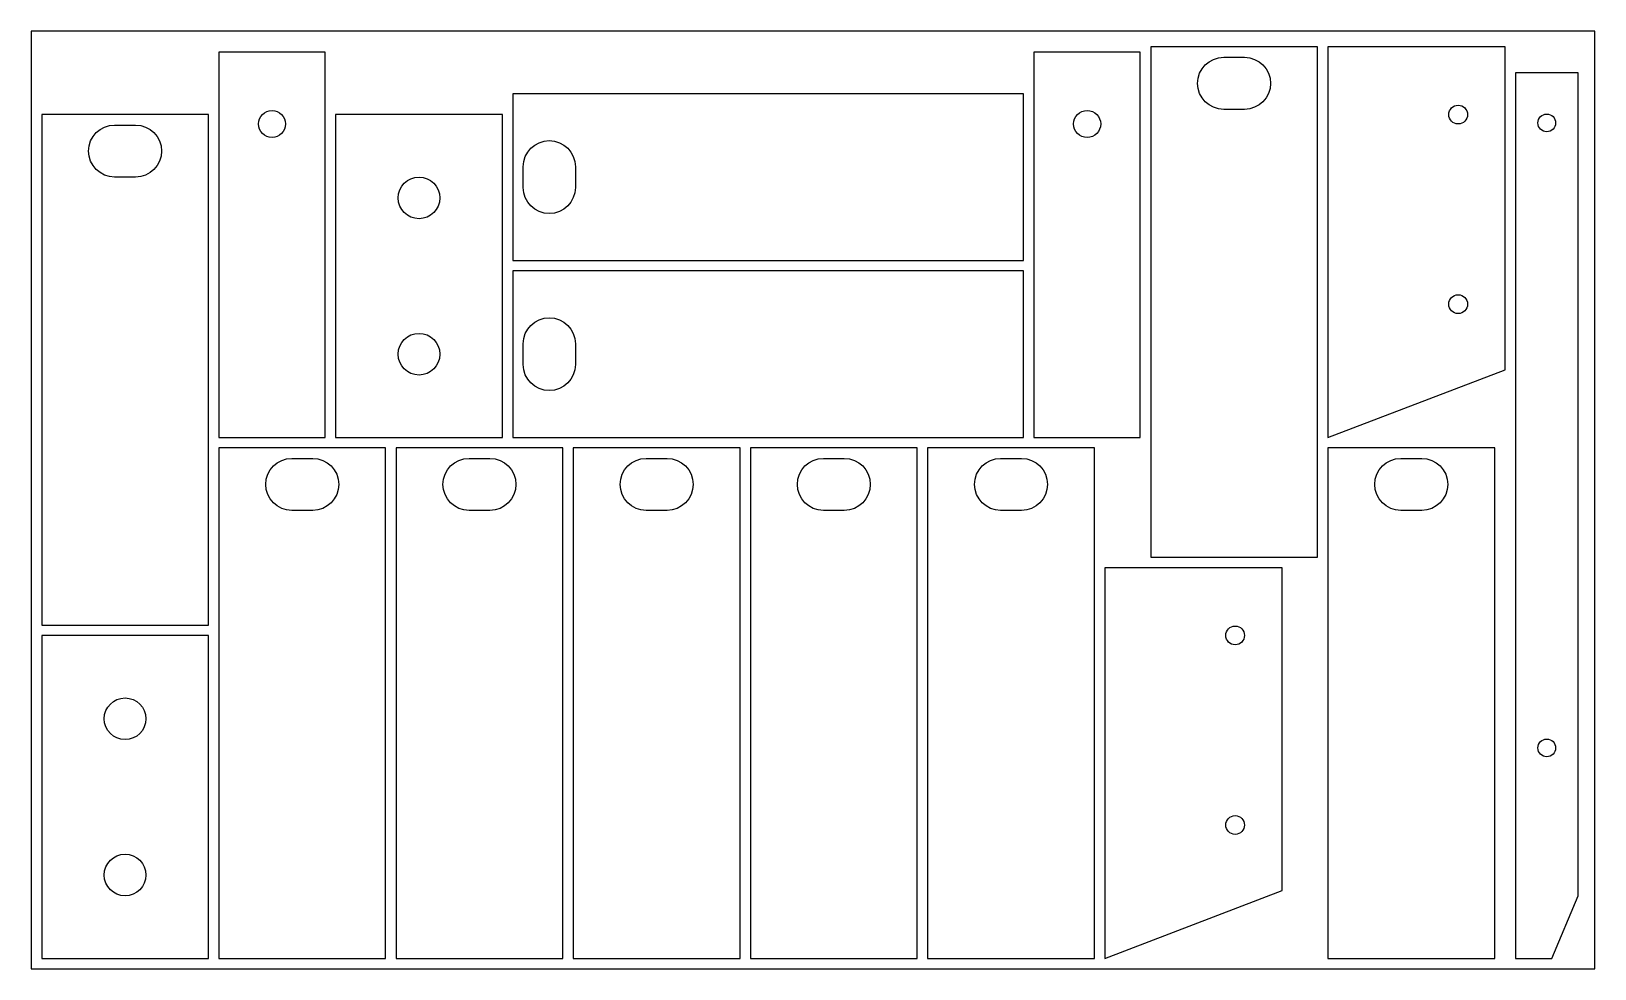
# Model space of a CAD drawing. Header units: metres. Extents: x 0 to 1500, y 0 to 900.
import ezdxf

# ---------------------------------------------------------------- set-up
doc = ezdxf.new("R2010")
doc.units = ezdxf.units.M

msp = doc.modelspace()

# ---------------------------------------------------------------- linework, layer by layer
for points in [[(0, 0), (1500, 0), (1500, 900), (0, 900)], [(1234, 395), (1234, 885), (1074, 885), (1074, 395)], [(1414, 575), (1414, 885), (1244, 885), (1244, 510)], [(180, 510), (282, 510), (282, 880), (180, 880)], [(962, 510), (1064, 510), (1064, 880), (962, 880)], [(1484, 70), (1484, 860), (1424, 860), (1424, 10), (1459, 10)], [(952, 840), (462, 840), (462, 680), (952, 680)], [(170, 330), (170, 820), (10, 820), (10, 330)], [(452, 510), (452, 820), (292, 820), (292, 510)], [(952, 670), (462, 670), (462, 510), (952, 510)], [(340, 10), (340, 500), (180, 500), (180, 10)], [(510, 10), (510, 500), (350, 500), (350, 10)], [(680, 10), (680, 500), (520, 500), (520, 10)], [(850, 10), (850, 500), (690, 500), (690, 10)], [(1020, 10), (1020, 500), (860, 500), (860, 10)], [(1404, 10), (1404, 500), (1244, 500), (1244, 10)], [(1200, 75), (1200, 385), (1030, 385), (1030, 10)], [(170, 10), (170, 320), (10, 320), (10, 10)]]:
    msp.add_lwpolyline(points, close=True)
for points in [[(1144, 875), (1164, 875, -1), (1164, 825), (1144, 825, -1)], [(1369, 829, -1), (1369, 811, -1)], [(80, 810), (100, 810, -1), (100, 760), (80, 760, -1)], [(218, 811, -1), (244, 811, -1)], [(1000, 811, -1), (1026, 811, -1)], [(1454, 820.5, -1), (1454, 803.5, -1)], [(472, 750), (472, 770, -1), (522, 770), (522, 750, -1)], [(372, 760, -1), (372, 720, -1)], [(1369, 647, -1), (1369, 629, -1)], [(472, 580), (472, 600, -1), (522, 600), (522, 580, -1)], [(372, 610, -1), (372, 570, -1)], [(250, 490), (270, 490, -1), (270, 440), (250, 440, -1)], [(420, 490), (440, 490, -1), (440, 440), (420, 440, -1)], [(590, 490), (610, 490, -1), (610, 440), (590, 440, -1)], [(760, 490), (780, 490, -1), (780, 440), (760, 440, -1)], [(930, 490), (950, 490, -1), (950, 440), (930, 440, -1)], [(1314, 490), (1334, 490, -1), (1334, 440), (1314, 440, -1)], [(1155, 329, -1), (1155, 311, -1)], [(90, 260, -1), (90, 220, -1)], [(1454, 220.5, -1), (1454, 203.5, -1)], [(1155, 147, -1), (1155, 129, -1)], [(90, 110, -1), (90, 70, -1)]]:
    msp.add_lwpolyline(points, format="xyb", close=True)

doc.saveas('drawing.dxf')
